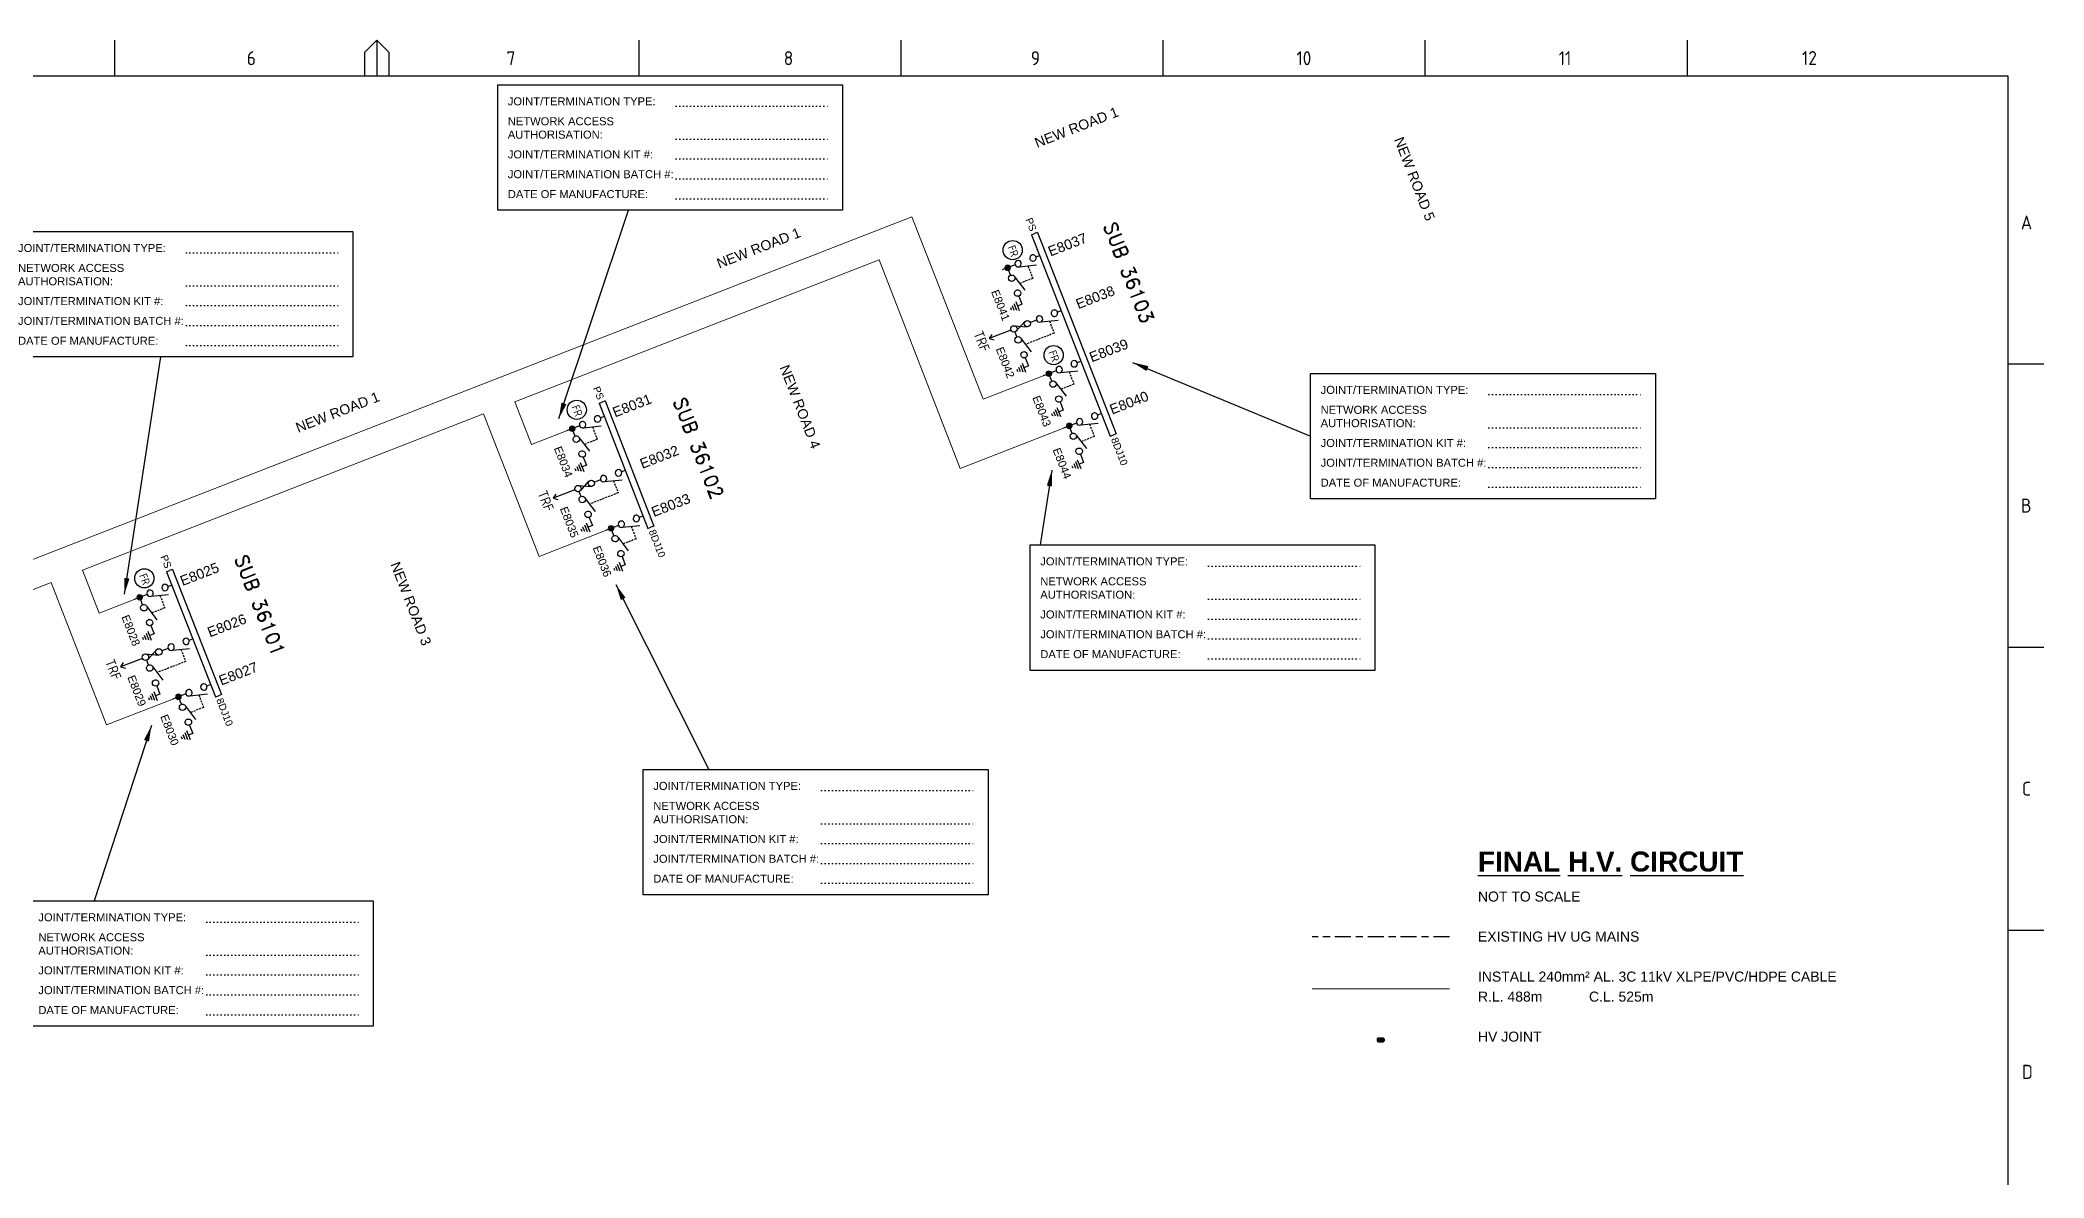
# Paper-space layout 'Sheet 2' of a CAD drawing. Header units: metres, sheet in millimetres. Extents: x -9 to 825, y -5 to 581.
# Drawn here: x 324 to 825, y 297 to 581 of the extents above; entities that cross this region are included whole.
import ezdxf
from ezdxf.enums import TextEntityAlignment as Align

# ---------------------------------------------------------------- set-up
doc = ezdxf.new("R2010")
doc.units = ezdxf.units.M
for name, pattern in [('A', [0]), ('Cable Exist UG', [8.2, 4, -1.2, 1.8, -1.2]), ('CENTERX2', [4, 2.5, -0.5, 0.5, -0.5]), ('DASHED', [0.75, 0.5, -0.25]), ('DOTX2', [0.5, 0, -0.5])]:
    doc.linetypes.add(name, pattern=pattern)
doc.layers.get('0').update_dxf_attribs({"color": 6})
for name, color, linetype in [('_User Miscellaneous1', 7, 'Continuous'), ('Equip_HV_NEW', 2, 'Continuous'), ('Equip_SP_HV_NEW', 2, 'Continuous'), ('Mains_HV_NEW_U72', 2, 'Continuous'), ('Notes', 7, 'Continuous'), ('SupportsUG_SP_EXT', 7, 'Continuous')]:
    doc.layers.add(name, color=color, linetype=linetype)
doc.styles.add('ARIAL', font='arial.ttf', dxfattribs={"height": 2})
doc.styles.add('Elec', font='romand__.ttf')
doc.styles.add('iecISOCP', font='isocp.shx')
doc.styles.add('IESYMBOL1', font='isocp.shx')
doc.styles.get("Standard").update_dxf_attribs({"font": 'arial.ttf'})
doc.styles.add('SWG_LABEL', font='arial.ttf')
doc.styles.add('SWITCH_LABEL', font='arial.ttf', dxfattribs={"height": 2.5})
doc.linetypes.add('Cable New UG', pattern='A,7,-0.25,["x",Standard,S=2,R=0,X=0.2,Y=-0.8],-2.1', length=9.35)
doc.dimstyles.get("Standard").update_dxf_attribs({"dimtxt": 0.18, "dimasz": 0.18, "dimexe": 0.18, "dimexo": 0.0625, "dimgap": 0.09, "dimtad": 0, "dimtih": 1, "dimtoh": 1, "dimdec": 4, "dimzin": 0, "dimdsep": 46, "dimtxsty": 'Standard', "dimcen": 0.09, "dimadec": 0, "dimazin": 0, "dimtfac": 1, "dimtdec": 4, "dimtofl": 0, "dimtmove": 0, "dimatfit": 3, "dimfxl": 1, "dimtolj": 1, "dimtzin": 0, "dimarcsym": 0})

# ---------------------------------------------------------------- blocks, each defined once
blk = doc.blocks.new('A1_FRAME_TITLE')
at = {"layer": 'Notes', "linetype": 'Continuous'}
for p, q in [((351.17, 574.39), (351.17, 583.39)), ((413.68, 580.39), (416.68, 583.39)), ((416.68, 583.39), (416.68, 574.39)), ((416.68, 583.39), (419.68, 580.39)), ((482.19, 574.39), (482.19, 583.39)), ((547.7, 574.39), (547.7, 583.39)), ((613.21, 574.39), (613.21, 583.39)), ((678.72, 574.39), (678.72, 583.39)), ((744.23, 574.39), (744.23, 583.39)), ((413.68, 574.39), (413.68, 580.39)), ((419.68, 580.39), (419.68, 574.39)), ((833.35, 502.43), (824.35, 502.43)), ((824.37, 431.68), (833.35, 431.68)), ((824.35, 360.93), (833.35, 360.93))]:
    blk.add_line(p, q, dxfattribs=at)
at = {"layer": 'Notes', "color": 3, "linetype": 'Continuous'}
blk.add_line((824.37, 5.97), (824.37, 574.39), dxfattribs=at)
at = {"layer": 'Notes', "color": 3, "linetype": 'Continuous', "flags": 128}
blk.add_lwpolyline([(824.37, 574.39), (149.5, 574.39)], dxfattribs=at)
blk.add_attdef('DRAFT_NUM', (29.9, 23.29), '', height=2.5, rotation=90)
at = {"layer": 'Notes', "color": 7, "style": 'iecISOCP'}
for s, p in [('6', (384.13, 577.12)), ('7', (449.08, 577.12)), ('8', (518.36, 577.12)), ('9', (580.11, 577.12)), ('10', (646.5, 577.12)), ('11', (712.06, 577.12)), ('12', (772.87, 577.16)), ('A', (827.58, 536.06)), ('B', (827.58, 465.31)), ('C', (827.87, 394.56)), ('D', (827.87, 323.81))]:
    blk.add_text(s, height=3.5, dxfattribs=at).set_placement(p)
at = {"layer": 'Notes', "color": 7, "style": 'iecISOCP', "flags": 8}
blk.add_attdef('VERSION_NO', text='', height=2.5, rotation=90, dxfattribs=at).set_placement((302.04, 43.81), align=Align.MIDDLE_CENTER)
at = {"layer": 'Notes', "color": 7, "style": 'iecISOCP'}
for tag, p in [('CAP_NO', (513.19, 43.46)), ('IE_NUM', (513.05, 37.81)), ('REF_No_1', (335.24, 32.31)), ('REF_1', (362.52, 32.31)), ('GEN_WO', (441.71, 31.76)), ('HV_SWITCH', (513.46, 32.16)), ('REF_No_2', (335.24, 26.31)), ('REF_2', (362.52, 26.31)), ('OH_WO', (441.71, 25.81)), ('UBD_REF', (513.05, 25.83)), ('REF_No_3', (335.24, 20.31)), ('REF_3', (362.52, 20.31)), ('UG_WO', (441.71, 20.05)), ('GIS_MAP_No', (513.05, 20.04)), ('REF_No_4', (335.24, 14.31)), ('REF_4', (362.52, 14.31)), ('SUB_WO', (441.71, 13.81)), ('HV_OP_DIAG', (513.33, 14.2)), ('LGA', (512.95, 7.78))]:
    blk.add_attdef(tag, p, '', height=2.5, dxfattribs=at)
at = {"layer": 'Notes', "style": 'iecISOCP'}
for tag, p in [('T1', (684.37, 39.47)), ('T2', (684.37, 34.35)), ('T3', (684.37, 28.92)), ('T4', (684.37, 23.66)), ('T5', (684.37, 18.23)), ('T6', (684.37, 12.97))]:
    blk.add_attdef(tag, text='', height=3.5, dxfattribs=at).set_placement(p, align=Align.CENTER)
at = {"layer": 'Notes', "color": 7, "style": 'iecISOCP'}
for tag, p in [('scale', (567.76, 33.27)), ('DRAWN', (567.76, 24.93)), ('DATE', (567.76, 16.88)), ('CHD', (567.76, 8.37)), ('DESIGN', (605.62, 9.15))]:
    blk.add_attdef(tag, text='', height=2.5, dxfattribs=at).set_placement(p, align=Align.CENTER)
at = {"layer": 'Notes', "color": 4, "style": 'iecISOCP'}
blk.add_attdef('NUM', text='', height=7, dxfattribs=at).set_placement((792.37, 20.12), align=Align.MIDDLE_CENTER)
at = {"layer": 'Notes', "color": 1, "style": 'iecISOCP'}
blk.add_attdef('REV', text='', height=5, dxfattribs=at).set_placement((820.05, 17.1), align=Align.CENTER)
at = {"layer": 'Notes', "color": 7, "style": 'iecISOCP'}
for tag, p in [('NS', (790.71, 8.12)), ('SHTS', (805.41, 8.12))]:
    blk.add_attdef(tag, text='', height=2.5, dxfattribs=at).set_placement(p, align=Align.MIDDLE)
at = {"layer": 'Notes', "style": 'iecISOCP'}
blk.add_attdef('ExportID', (9.08, 2.39), '', height=2.5, dxfattribs=at)
at = {"layer": 'Notes', "style": 'iecISOCP', "flags": 1}
for tag, p in [('ProjectType', (14.17, -26.8)), ('ProjectNumber', (23.56, -26.82)), ('DrawingNumber', (35.51, -26.8)), ('ProjectDescription', (47.56, -26.83)), ('ExportDate', (60.28, -26.79)), ('ExportUserName', (69.15, -26.8)), ('DesignerCompanyName', (81.48, -26.79)), ('ExportAreaOfInterest', (97.1, -26.81)), ('GIS_SUCCESS', (112, -26.78)), ('CAD_SUCCESS', (121.79, -26.78)), ('DEPOTCODE', (132.11, -26.88)), ('ExportCategories', (140.08, -26.8)), ('Comments', (154.38, -26.88))]:
    blk.add_attdef(tag, p, '', height=1, dxfattribs=at)
blk = doc.blocks.new('SWG_SIE_TRF_NOES_NEW')
for p, q in [((7.01, 0.8), (2.79, 1.95)), ((14.68, 0), (20.54, 0))]:
    blk.add_line(p, q)
for points in [[(2.2, 0.01), (1.2, 0.01)], [(19.54, -0.75), (20.54, 0), (19.54, 0.75)], [(7.8, 0), (9.45, 0)]]:
    blk.add_lwpolyline(points)
for points in [[(3, -0.79, 1), (3, 0.81, 1)], [(7, -0.8, 1), (7, 0.8, 1)]]:
    blk.add_lwpolyline(points, format="xyb", close=True)
at = {"linetype": 'DASHED'}
blk.add_lwpolyline([(4.9, 1.38), (4.9, 4.64), (12.61, 4.64)], dxfattribs=at)
at = {"flags": 1}
blk.add_attdef('Z', (0, 0), '', height=0.2, dxfattribs=at)
at = {"style": 'SWITCH_LABEL', "flags": 9}
blk.add_attdef('STREET_CODE', text='', height=0.2, dxfattribs=at).set_placement((0, -0.2), align=Align.MIDDLE_LEFT)
at = {"flags": 9}
for tag, p in [('ORIENTATION', (0, -0.4)), ('SUBURB', (0, -1)), ('STREETNAME', (0, -1.2)), ('OPERATED_BY', (0, -2.11)), ('PARENT', (0, -0.6)), ('USAGE', (0, -0.8)), ('LOCATION', (0, -1.4)), ('NOTES', (0, -1.6)), ('OWNED_BY', (0, -1.89)), ('MAINTAINED_BY', (0, -2.32))]:
    blk.add_attdef(tag, text='', height=0.2, dxfattribs=at).set_placement(p, align=Align.MIDDLE_LEFT)
blk = doc.blocks.new('SWG_FUSE_NEW')
for points in [[(1.15, 0.72), (4.04, -0.71)], [(1.16, -0.72), (4.04, 0.73)]]:
    blk.add_lwpolyline(points)
for centre in [(0.8, 0), (4.4, 0.01)]:
    blk.add_circle(centre, 0.8)
blk = doc.blocks.new('SWG_SIE_TRF_NEW')
at = {"linetype": 'CENTERX2'}
blk.add_blockref('SWG_SIE_TRF_NOES_NEW', (0, 0), dxfattribs=at)
at = {"linetype": 'CENTERX2', "rotation": 180}
blk.add_blockref('SWG_FUSE_NEW', (14.68, 0), dxfattribs=at)
at = {"style": 'IESYMBOL1'}
blk.add_text('TRF', height=2.5, rotation=89.9826, dxfattribs=at).set_placement((22.51, -0.05), align=Align.MIDDLE_CENTER)
blk = doc.blocks.new('SWG_SIE_ES_NEW')
for p, q in [((-5.79, 0.78), (-1.79, 1.93)), ((0.01, -1.21), (2.41, -1.21)), ((0.31, -1.81), (2.11, -1.81)), ((0.61, -2.41), (1.81, -2.41)), ((0.92, -3.01), (1.52, -3.01))]:
    blk.add_line(p, q)
for points in [[(-5.79, -0.82, -1), (-5.79, 0.78, -1)], [(-1.79, -0.81, -1), (-1.79, 0.79, -1)]]:
    blk.add_lwpolyline(points, format="xyb", close=True)
for points in [[(-6.59, -0.02), (-7.89, -0.02)], [(-0.99, -0.01), (1.21, -0.01), (1.21, -1.21)]]:
    blk.add_lwpolyline(points)
at = {"flags": 1}
blk.add_attdef('Z', (0, 0), '', height=0.2, dxfattribs=at)
at = {"style": 'ARIAL', "flags": 8}
blk.add_attdef('ASSET_NUM', text='', height=2, dxfattribs=at).set_placement((14.3, -5.09), align=Align.MIDDLE_RIGHT)
at = {"style": 'SWITCH_LABEL', "flags": 9}
blk.add_attdef('STREET_CODE', text='', height=0.2, dxfattribs=at).set_placement((0, -0.2), align=Align.MIDDLE_LEFT)
at = {"flags": 9}
for tag, p in [('ORIENTATION', (0, -0.4)), ('SUBURB', (0, -1)), ('STREETNAME', (0, -1.2)), ('OPERATED_BY', (0, -2.01)), ('PARENT', (0, -0.6)), ('USAGE', (0, -0.8)), ('LOCATION', (0, -1.4)), ('NOTES', (0, -1.6)), ('OWNED_BY', (0, -1.78)), ('MAINTAINED_BY', (0, -2.21))]:
    blk.add_attdef(tag, text='', height=0.2, dxfattribs=at).set_placement(p, align=Align.MIDDLE_LEFT)
blk = doc.blocks.new('FAULT_INDIC_SE')
blk.add_circle((0, 0), 2.4)
at = {"insert": (-1.15, 1), "char_height": 2, "width": 2.7042, "attachment_point": 1, "style": 'iecISOCP'}
blk.add_mtext('FR', dxfattribs=at)
blk = doc.blocks.new('SWG_SIE_SU_NEW')
blk.add_line((5.81, 0.79), (1.59, 1.94))
at = {"linetype": 'A', "lineweight": 0}
for p, q in [((7.98, 0.35), (7.98, -0.37)), ((8.18, -0.58), (8.18, 0.56)), ((8.38, 0.66), (8.38, -0.68)), ((8.58, -0.71), (8.58, 0.69)), ((8.78, 0.66), (8.78, -0.68)), ((8.98, -0.59), (8.98, 0.56)), ((9.18, 0.35), (9.18, -0.38))]:
    blk.add_line(p, q, dxfattribs=at)
for points in [[(1, 0), (0, 0)], [(6.6, -0.01), (10.1, -0.01)]]:
    blk.add_lwpolyline(points)
for points in [[(1.8, -0.8, 1), (1.8, 0.8, 1)], [(5.8, -0.81, 1), (5.8, 0.79, 1)]]:
    blk.add_lwpolyline(points, format="xyb", close=True)
at = {"linetype": 'DASHED'}
blk.add_lwpolyline([(3.7, 1.36), (3.7, 4.73), (7.22, 4.73)], dxfattribs=at)
at = {"linetype": 'A', "lineweight": 0}
blk.add_circle((8.58, -0.01), 0.7, dxfattribs=at)
at = {"style": 'SWG_LABEL', "flags": 8}
blk.add_attdef('ASSET_NUM', text='', height=2.5, rotation=179.9544, dxfattribs=at).set_placement((-2.4, 0.01), align=Align.MIDDLE_LEFT)
at = {"flags": 1}
blk.add_attdef('Z', (0, 0), '', height=0.2, dxfattribs=at)
at = {"style": 'SWITCH_LABEL', "flags": 9}
blk.add_attdef('STREET_CODE', text='', height=0.2, dxfattribs=at).set_placement((0, 0), align=Align.MIDDLE_LEFT)
at = {"flags": 9}
for tag, p in [('OPERATED_BY', (-0.01, -1.84)), ('ORIENTATION', (0, -0.2)), ('SUBURB', (0, -0.8)), ('STREETNAME', (0, -1)), ('OWNED_BY', (-0.01, -1.62)), ('MAINTAINED_BY', (-0.01, -2.05)), ('PARENT', (0, -0.4)), ('USAGE', (0, -0.6)), ('LOCATION', (0, -1.2)), ('NOTES', (0, -1.4))]:
    blk.add_attdef(tag, text='', height=0.2, dxfattribs=at).set_placement(p, align=Align.MIDDLE_LEFT)
blk = doc.blocks.new('*U96')
for p, q in [((-1.6, 0), (-1.6, 54.05)), ((-1.6, 54.05), (-0.8, 54.05)), ((0, 54.05), (-0.8, 54.05)), ((0, 0), (0, 54.05)), ((-1.6, 0), (-0.8, 0)), ((0, 0), (-0.8, 0))]:
    blk.add_line(p, q)
at = {"style": 'ARIAL'}
blk.add_attdef('SWG_TYPE', text='', height=1.8, rotation=90, dxfattribs=at).set_placement((-0.8, 54.8), align=Align.MIDDLE_LEFT)
blk.add_attdef('SUB_TYPE', text='', height=1.8, rotation=90, dxfattribs=at).set_placement((-0.8, -0.76), align=Align.MIDDLE_RIGHT)
blk = doc.blocks.new('*U97')
for p, q in [((-1.6, 0), (-1.6, 33.55)), ((-1.6, 33.55), (-0.8, 33.55)), ((0, 33.55), (-0.8, 33.55)), ((0, 0), (0, 33.55)), ((-1.6, 0), (-0.8, 0)), ((0, 0), (-0.8, 0))]:
    blk.add_line(p, q)
at = {"style": 'ARIAL'}
blk.add_attdef('SWG_TYPE', text='', height=1.8, rotation=90, dxfattribs=at).set_placement((-0.8, 34.29), align=Align.MIDDLE_LEFT)
blk.add_attdef('SUB_TYPE', text='', height=1.8, rotation=90, dxfattribs=at).set_placement((-0.8, -0.76), align=Align.MIDDLE_RIGHT)
blk = doc.blocks.new('JOINT TERMINATION STICKER')
at = {"color": 0, "linetype": 'DOTX2', "ltscale": 2}
for p, q in [((55.75, 32.56), (104.06, 32.56)), ((55.75, 22.22), (104.06, 22.22)), ((55.75, 16.03), (104.06, 16.03)), ((55.75, 9.81), (104.06, 9.81)), ((55.75, 3.62), (104.06, 3.62))]:
    blk.add_line(p, q, dxfattribs=at)
at = {"color": 0}
blk.add_lwpolyline([(0, 39.18), (107.73, 39.18), (107.73, 0), (0, 0)], close=True, dxfattribs=at)
at = {"color": 0, "char_height": 2.5, "width": 119.2652, "attachment_point": 1, "style": 'ARIAL'}
for s, insert in [('JOINT/TERMINATION TYPE:', (3.15, 35.29)), ('NETWORK ACCESS\\PAUTHORISATION:', (3.15, 29.06)), ('JOINT/TERMINATION KIT #:', (3.15, 18.71)), ('JOINT/TERMINATION BATCH #:', (3.15, 12.53)), ('\\PDATE OF MANUFACTURE:', (3.15, 10.48))]:
    blk.add_mtext(s, dxfattribs=dict(at, insert=insert))
at = {"color": 0, "style": 'ARIAL'}
for tag, p in [('JOINT/TERMINATION_TYPE', (55.75, 31.96)), ('JOINT/TERMINATION_KIT', (55.75, 15.43)), ('NETWORK_ACCESS_AUTHORISATION', (55.75, 21.61)), ('JOINT/TERMINATION_BATCH#', (55.75, 9.2)), ('DATE_OF_MANUFACTURE', (55.75, 3.1))]:
    blk.add_attdef(tag, text='', height=2.5, dxfattribs=at).set_placement(p, align=Align.BOTTOM_LEFT)
blk = doc.blocks.new('HV_STJ_NEW')
blk.add_hatch(color=256).paths.add_polyline_path([(-0.91, 0.13), (-0.91, -0.13, 0.414214), (-0.59, -0.45), (0.59, -0.45, 0.414214), (0.91, -0.13), (0.91, 0.13, 0.414214), (0.59, 0.45), (-0.59, 0.45, 0.414214)])
blk.add_lwpolyline([(-0.91, 0.13), (-0.91, -0.13, 0.414214), (-0.59, -0.45), (0.59, -0.45, 0.414214), (0.91, -0.13), (0.91, 0.13, 0.414214), (0.59, 0.45), (-0.59, 0.45, 0.414214)], format="xyb", close=True)
for tag, flags, p in [('ORIENTATION', 9, (1.5, 0)), ('OWNED_BY', 9, (1.5, -0.8)), ('OPERATED_BY', 9, (1.5, -1)), ('TYPE', 9, (1.5, -1.4)), ('OPERATING_VOLTAGE', 9, (1.5, -1.6)), ('CONSTRUCTED_VOLTAGE', 9, (1.5, -1.8)), ('Z', 1, (1.5, -2.2)), ('USAGE', 9, (1.5, -0.2)), ('LEGEND', 9, (1.5, -0.4)), ('NOTES', 9, (1.5, -0.6)), ('MAINTAINED_BY', 9, (1.5, -1.2)), ('NUMBER_OF_PHASES', 9, (1.5, -2))]:
    blk.add_attdef(tag, text='', height=0.2, dxfattribs=dict(flags=flags)).set_placement(p, align=Align.MIDDLE_LEFT)

psp = doc.layouts.new('Sheet 2')

# ---------------------------------------------------------------- linework, layer by layer
at = {"layer": '_User Miscellaneous1', "linetype": 'Cable Exist UG', "lineweight": 25, "flags": 128}
psp.add_lwpolyline([(675.99, 357), (641.68, 357)], dxfattribs=at)
at = {"layer": 'Mains_HV_NEW_U72', "color": 2, "linetype": 'Cable New UG', "lineweight": 0, "flags": 128}
for points in [[(170.71, 392.34), (541.67, 536.89)], [(574.48, 497.17), (559.43, 491.31), (541.67, 536.89)], [(442.4, 490.69), (533.43, 526.16)], [(579.57, 484.12), (553.73, 474.05), (533.43, 526.16)], [(334.3, 448.57), (434.57, 487.65)], [(465.02, 458.52), (448.44, 452.06), (434.57, 487.65)], [(455.33, 483.4), (446.57, 479.99), (442.4, 490.69)], [(347.22, 441.28), (338.47, 437.87), (334.3, 448.57)], [(226.19, 406.45), (326.47, 445.52)], [(356.92, 416.4), (340.33, 409.94), (326.47, 445.52)], [(675.99, 343.96), (641.68, 343.96)]]:
    psp.add_lwpolyline(points, dxfattribs=at)

# ---------------------------------------------------------------- block references
at = {"layer": 'Equip_HV_NEW', "linetype": 'CENTERX2'}
for name, p, rotation in [('*U96', (571.57, 532.44), 201.2888794856489), ('*U97', (463.47, 490.32), 201.288879481625), ('*U97', (355.37, 448.2), 201.288879481625)]:
    psp.add_blockref(name, p, dxfattribs=dict(at, rotation=rotation)).add_auto_attribs({'SUB_TYPE': 'PS', 'SWG_TYPE': '8DJ10'})
for p, rotation in [((566.85, 528.59), 291.288879485649), ((577.07, 502.36), 291.288879485649), ((457.88, 488.69), 291.2888794816251), ((349.78, 446.57), 291.2888794816251)]:
    psp.add_blockref('FAULT_INDIC_SE', p, dxfattribs=dict(at, rotation=rotation))
ref = psp.add_blockref('SWG_SIE_SU_NEW', (573.59, 527.28), dxfattribs=dict(at, zscale=0.0254, rotation=201.2888794856489))
ref.add_attrib('ASSET_NUM', 'E8037', dxfattribs={"layer": '0', "height": 2.5, "rotation": 21.2433, "style": 'SWG_LABEL', "oblique": 360}).set_placement((575.83, 528.14), align=Align.MIDDLE_LEFT)
ref = psp.add_blockref('SWG_SIE_ES_NEW', (568.73, 516.18), dxfattribs=dict(at, rotation=291.288879485649))
ref.add_attrib('ASSET_NUM', 'E8041', dxfattribs={"layer": '0', "height": 2, "rotation": 291.2889, "style": 'ARIAL'}).set_placement((565.27, 511.05), align=Align.MIDDLE_RIGHT)
ref = psp.add_blockref('SWG_SIE_TRF_NEW', (580.08, 513.93), dxfattribs=dict(at, rotation=201.2888794856489))
ref.add_attrib('ASSET_NUM', 'E8038', dxfattribs={"layer": '0', "height": 2.5, "rotation": 21.2433, "style": 'SWG_LABEL'}).set_placement((582.78, 514.98), align=Align.MIDDLE_LEFT)
ref = psp.add_blockref('SWG_SIE_ES_NEW', (570.33, 500.78), dxfattribs=dict(at, rotation=291.288879485649))
ref.add_attrib('ASSET_NUM', 'E8042', dxfattribs={"layer": '0', "height": 2, "rotation": 291.2889, "style": 'ARIAL'}).set_placement((566.45, 496.74), align=Align.MIDDLE_RIGHT)
ref = psp.add_blockref('SWG_SIE_SU_NEW', (583.89, 500.83), dxfattribs=dict(at, zscale=0.0254, rotation=201.2888794856489))
ref.add_attrib('ASSET_NUM', 'E8039', dxfattribs={"layer": '0', "height": 2.5, "rotation": 21.2433, "style": 'SWG_LABEL', "oblique": 360}).set_placement((586.14, 501.69), align=Align.MIDDLE_LEFT)
ref = psp.add_blockref('SWG_SIE_ES_NEW', (579.04, 489.72), dxfattribs=dict(at, rotation=291.288879485649))
ref.add_attrib('ASSET_NUM', 'E8043', dxfattribs={"layer": '0', "height": 2, "rotation": 291.2889, "style": 'ARIAL'}).set_placement((575.58, 484.59), align=Align.MIDDLE_RIGHT)
ref = psp.add_blockref('SWG_SIE_SU_NEW', (464.74, 487.06), dxfattribs=dict(at, rotation=201.288879481625))
ref.add_attrib('ASSET_NUM', 'E8031', dxfattribs={"layer": '0', "height": 2.5, "rotation": 21.2433, "style": 'SWG_LABEL'}).set_placement((466.98, 487.92), align=Align.MIDDLE_LEFT)
ref = psp.add_blockref('SWG_SIE_SU_NEW', (588.98, 487.77), dxfattribs=dict(at, zscale=0.0254, rotation=201.2888794856489))
ref.add_attrib('ASSET_NUM', 'E8040', dxfattribs={"layer": '0', "height": 2.5, "rotation": 21.2433, "style": 'SWG_LABEL', "oblique": 360}).set_placement((591.22, 488.63), align=Align.MIDDLE_LEFT)
ref = psp.add_blockref('SWG_SIE_ES_NEW', (459.88, 475.96), dxfattribs=dict(at, rotation=291.2888794816251))
ref.add_attrib('ASSET_NUM', 'E8034', dxfattribs={"layer": '0', "height": 2, "rotation": 291.2889, "style": 'ARIAL'}).set_placement((456, 471.92), align=Align.MIDDLE_RIGHT)
ref = psp.add_blockref('SWG_SIE_ES_NEW', (584.12, 476.67), dxfattribs=dict(at, rotation=291.288879485649))
ref.add_attrib('ASSET_NUM', 'E8044', dxfattribs={"layer": '0', "height": 2, "rotation": 291.2889, "style": 'ARIAL'}).set_placement((580.66, 471.54), align=Align.MIDDLE_RIGHT)
ref = psp.add_blockref('SWG_SIE_TRF_NEW', (471.11, 474.03), dxfattribs=dict(at, rotation=201.288879481625))
ref.add_attrib('ASSET_NUM', 'E8032', dxfattribs={"layer": '0', "height": 2.5, "rotation": 21.2433, "style": 'SWG_LABEL'}).set_placement((473.81, 475.08), align=Align.MIDDLE_LEFT)
ref = psp.add_blockref('SWG_SIE_ES_NEW', (461.36, 460.88), dxfattribs=dict(at, rotation=291.2888794816251))
ref.add_attrib('ASSET_NUM', 'E8035', dxfattribs={"layer": '0', "height": 2, "rotation": 291.2889, "style": 'ARIAL'}).set_placement((457.48, 456.84), align=Align.MIDDLE_RIGHT)
ref = psp.add_blockref('SWG_SIE_SU_NEW', (474.44, 462.18), dxfattribs=dict(at, rotation=201.288879481625))
ref.add_attrib('ASSET_NUM', 'E8033', dxfattribs={"layer": '0', "height": 2.5, "rotation": 21.2433, "style": 'SWG_LABEL'}).set_placement((476.68, 463.04), align=Align.MIDDLE_LEFT)
ref = psp.add_blockref('SWG_SIE_ES_NEW', (469.58, 451.08), dxfattribs=dict(at, rotation=291.2888794816251))
ref.add_attrib('ASSET_NUM', 'E8036', dxfattribs={"layer": '0', "height": 2, "rotation": 291.2889, "style": 'ARIAL'}).set_placement((465.69, 447.04), align=Align.MIDDLE_RIGHT)
ref = psp.add_blockref('SWG_SIE_SU_NEW', (356.64, 444.93), dxfattribs=dict(at, rotation=201.288879481625))
ref.add_attrib('ASSET_NUM', 'E8025', dxfattribs={"layer": '0', "height": 2.5, "rotation": 21.2433, "style": 'SWG_LABEL'}).set_placement((358.88, 445.8), align=Align.MIDDLE_LEFT)
ref = psp.add_blockref('SWG_SIE_ES_NEW', (351.78, 433.83), dxfattribs=dict(at, rotation=291.2888794816251))
ref.add_attrib('ASSET_NUM', 'E8028', dxfattribs={"layer": '0', "height": 2, "rotation": 291.2889, "style": 'ARIAL'}).set_placement((347.89, 429.79), align=Align.MIDDLE_RIGHT)
ref = psp.add_blockref('SWG_SIE_TRF_NEW', (363, 431.9), dxfattribs=dict(at, rotation=201.288879481625))
ref.add_attrib('ASSET_NUM', 'E8026', dxfattribs={"layer": '0', "height": 2.5, "rotation": 21.2433, "style": 'SWG_LABEL'}).set_placement((365.71, 432.96), align=Align.MIDDLE_LEFT)
ref = psp.add_blockref('SWG_SIE_ES_NEW', (353.26, 418.75), dxfattribs=dict(at, rotation=291.2888794816251))
ref.add_attrib('ASSET_NUM', 'E8029', dxfattribs={"layer": '0', "height": 2, "rotation": 291.2889, "style": 'ARIAL'}).set_placement((349.37, 414.71), align=Align.MIDDLE_RIGHT)
ref = psp.add_blockref('SWG_SIE_SU_NEW', (366.33, 420.06), dxfattribs=dict(at, rotation=201.288879481625))
ref.add_attrib('ASSET_NUM', 'E8027', dxfattribs={"layer": '0', "height": 2.5, "rotation": 21.2433, "style": 'SWG_LABEL'}).set_placement((368.57, 420.92), align=Align.MIDDLE_LEFT)
ref = psp.add_blockref('SWG_SIE_ES_NEW', (361.47, 408.95), dxfattribs=dict(at, rotation=291.2888794816251))
ref.add_attrib('ASSET_NUM', 'E8030', dxfattribs={"layer": '0', "height": 2, "rotation": 291.2889, "style": 'ARIAL'}).set_placement((357.59, 404.91), align=Align.MIDDLE_RIGHT)
at = {"layer": 'Equip_SP_HV_NEW', "linetype": 'Cable New UG', "lineweight": 0}
psp.add_blockref('HV_STJ_NEW', (658.83, 331.21), dxfattribs=at)
at = {"layer": 'Notes', "lineweight": 5, "xscale": 0.8, "yscale": 0.8, "zscale": 0.8}
for p in [(438.12, 538.54), (315.7, 501.89), (641.3, 466.43), (571.22, 423.57), (474.49, 367.46), (320.78, 334.63)]:
    psp.add_blockref('JOINT TERMINATION STICKER', p, dxfattribs=at)
at = {"layer": 'SupportsUG_SP_EXT'}
psp.add_blockref('A1_FRAME_TITLE', (-8.74, -2.32), dxfattribs=at)

# ---------------------------------------------------------------- texts
at = {"layer": 'Notes', "linetype": 'Continuous', "lineweight": 0, "char_height": 2.5, "attachment_point": 1}
for s, insert, rotation in [('NEW ROAD 1', (572.03, 556.44), 21.2889), ('NEW ROAD 5', (664.46, 557.16), 291.2889), ('NEW ROAD 1', (492.58, 526.28), 21.2889), ('NEW ROAD 4', (510.86, 500.21), 291.2889), ('NEW ROAD 1', (387.33, 485.26), 21.2889), ('NEW ROAD 3', (413.58, 451), 291.2889)]:
    psp.add_mtext_dynamic_manual_height_columns(s, width=26.9795, gutter_width=4, heights=[0], dxfattribs=dict(at, insert=insert, rotation=rotation))
at = {"layer": 'Notes', "color": 0, "char_height": 3.5, "width": 29.6758, "attachment_point": 5, "rotation": 291.2889, "line_spacing_factor": 1.2, "style": 'Elec'}
for s, insert in [('SUB 36103', (595.86, 522.94)), ('SUB 36102', (488.28, 479.13)), ('SUB 36101', (378.68, 439.81))]:
    psp.add_mtext(s, dxfattribs=dict(at, insert=insert))
at = {"layer": 'Notes', "lineweight": -3, "insert": (683.14, 378.3), "char_height": 3, "width": 156.9209, "attachment_point": 1, "line_spacing_factor": 1.2}
psp.add_mtext('{\\fArial|b1|i0|c238|p34;\\H1.6667x;\\LF\\fArial|b1|i0|c0|p34;INAL\\fArial|b1|i0|c238|p34; \\fArial|b1|i0|c0|p34;H\\fArial|b1|i0|c238|p34;.V. C\\fArial|b1|i0|c0|p34;IRCUIT\\fArial|b1|i0|c238|p34;\\P\\fArial|b0|i0|c0|p34;\\H0.5x;\\lNOT TO SCALE \\P\\PEXISTING HV UG MAINS\\P\\PINSTALL 240mm² AL. 3C 11kV XLPE/PVC/HDPE CABLE\\PR.L. 488m            C.L. 525m\\P\\PHV JOINT\\P\\H0.99998x;\\P\\pt9,675,744;\\H0.99998x; }', dxfattribs=at)

# ---------------------------------------------------------------- leaders
at = {"layer": 'Notes', "linetype": 'Continuous', "lineweight": 0}
for points in [[(453.4, 486.49), (470.84, 538.54)], [(344.82, 442.64), (353.88, 501.89)], [(596.82, 500.52), (641.3, 482.1)], [(576.64, 473.58), (573.69, 454.91)], [(467.68, 445), (490.92, 398.81)], [(351.57, 409.77), (337.22, 365.98)]]:
    psp.add_leader(points, dimstyle='Standard', override={"dimasz": 4, "dimgap": 0.09, "dimtad": 0}, dxfattribs=at)

doc.saveas('drawing.dxf')
